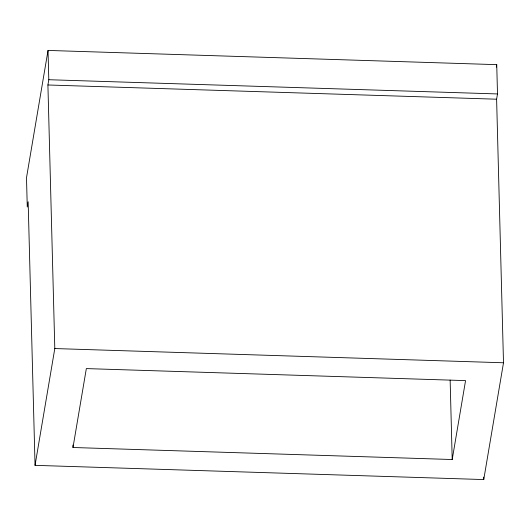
<?xml version="1.0" encoding="UTF-8"?>
<svg xmlns="http://www.w3.org/2000/svg" width="530" height="530" viewBox="0 0 530 530"><rect width="100%" height="100%" fill="white"/><g stroke="black" fill="none" stroke-linecap="round" stroke-linejoin="round"><path stroke-width="0.79" d="M48.031 50.436L26.5 177.749L27.268 207.031L28.156 201.771L35.046 465.347L483.744 479.564L503.5 362.772L496.61 99.203L497.498 93.943L496.736 64.653L48.031 50.436L48.8 79.719L47.912 84.979L54.802 348.555L35.046 465.347M72.988 447.505L86.337 368.595L465.559 380.613L452.209 459.523L72.988 447.505L72.921 445.028M496.318 67.105L496.736 64.653M48.8 79.719L497.498 93.943M47.912 84.979L496.61 99.203M54.802 348.555L503.5 362.772M483.678 477.086L483.744 479.564M450.136 380.109L452.209 459.523"/></g></svg>
